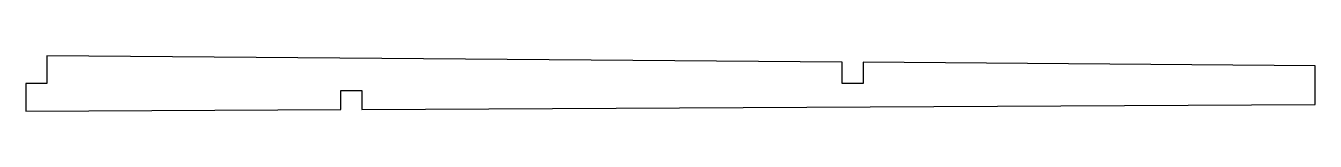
# Model space of a CAD drawing. Header units: millimetres. Extents: x 0 to 307, y 0 to 13.
import ezdxf

# ---------------------------------------------------------------- set-up
doc = ezdxf.new("R2010")
doc.units = ezdxf.units.MM

msp = doc.modelspace()

# ---------------------------------------------------------------- linework, layer by layer
msp.add_lwpolyline([(80, 0.42), (307, 1.6), (307, 10.81), (199.35, 11.66), (199.35, 6.62), (194.35, 6.62), (194.35, 11.7), (5, 13.19), (5, 6.62), (0, 6.62), (0, 0), (75, 0.39), (75, 4.92), (80, 4.92)], close=True)

doc.saveas('drawing.dxf')
